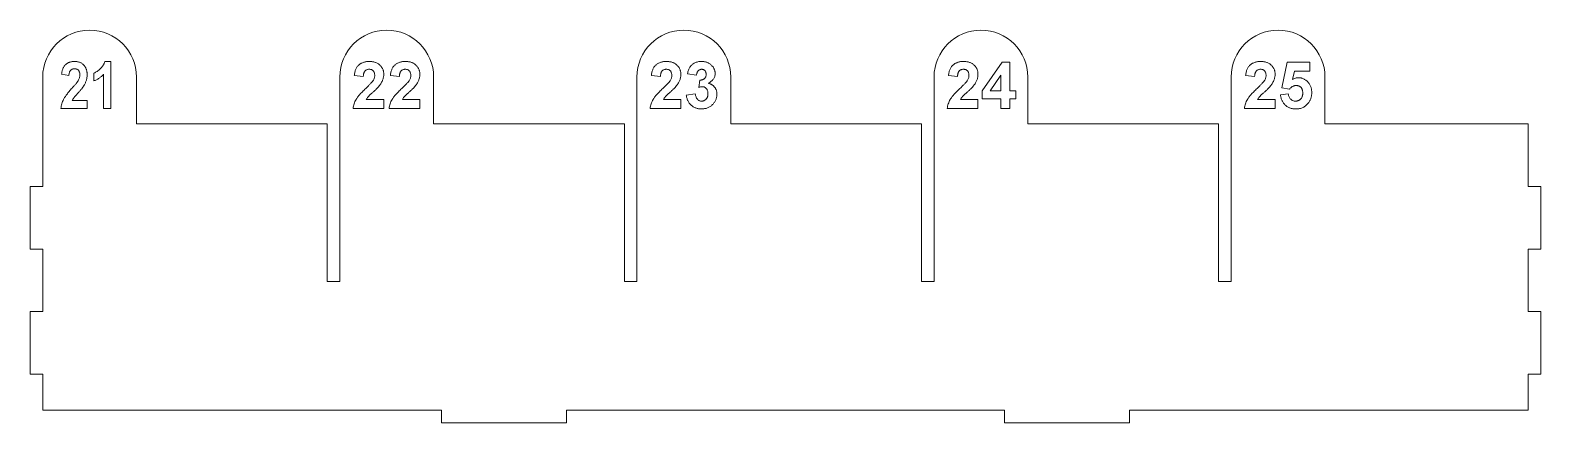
# Model space of a CAD drawing. Header units: millimetres. Extents: x -4 to 479, y 4 to 130.
import ezdxf

# ---------------------------------------------------------------- set-up
doc = ezdxf.new("R2010")
doc.units = ezdxf.units.MM

msp = doc.modelspace()

# ---------------------------------------------------------------- linework, layer by layer
at = {"color": 7, "linetype": 'Continuous', "lineweight": 15}
for p, q in [((16.36, 113.77), (16.36, 116.3)), ((19.9, 120), (21.82, 120)), ((21.82, 120), (21.82, 105)), ((209.04, 115.58), (206.15, 116.01)), ((300.38, 110.57), (306.73, 119.81)), ((306.73, 119.81), (309.23, 119.81)), ((309.23, 119.81), (309.23, 110.58)), ((396.15, 111.51), (397.88, 119.81)), ((397.88, 119.81), (405.19, 119.81)), ((400.2, 116.92), (399.61, 114.25)), ((405.19, 116.92), (400.2, 116.92)), ((405.19, 119.81), (405.19, 116.92)), ((0, 115), (0, 80)), ((8.38, 115.52), (6.04, 115.91)), ((19.48, 105), (19.48, 115.91)), ((30, 100), (30, 115)), ((95, 115), (95, 49.6)), ((102.5, 115.19), (99.62, 115.47)), ((114.04, 115.19), (111.15, 115.47)), ((125, 100), (125, 115)), ((190, 115), (190, 49.6)), ((197.5, 115.19), (194.62, 115.47)), ((209.81, 111.71), (210.08, 114.04)), ((220, 100), (220, 115)), ((285, 115), (285, 49.6)), ((292.5, 115.19), (289.62, 115.47)), ((306.35, 115.57), (302.91, 110.58)), ((306.35, 110.58), (306.35, 115.57)), ((315, 100), (315, 115)), ((380, 115), (380, 49.6)), ((387.5, 115.19), (384.62, 115.47)), ((398.67, 111.15), (396.15, 111.51)), ((410, 100), (410, 115)), ((9.44, 107.53), (14.22, 107.53)), ((14.22, 107.53), (14.22, 105)), ((103.46, 107.88), (109.04, 107.88)), ((109.04, 107.88), (109.04, 105)), ((115, 107.88), (120.58, 107.88)), ((120.58, 107.88), (120.58, 105)), ((198.46, 107.88), (204.04, 107.88)), ((204.04, 107.88), (204.04, 105)), ((205.77, 109.26), (208.65, 109.62)), ((293.46, 107.88), (299.04, 107.88)), ((299.04, 107.88), (299.04, 105)), ((300.38, 108.08), (300.38, 110.57)), ((306.35, 108.08), (300.38, 108.08)), ((302.91, 110.58), (306.35, 110.58)), ((306.35, 105), (306.35, 108.08)), ((309.23, 110.58), (311.15, 110.58)), ((311.15, 108.08), (309.23, 108.08)), ((309.23, 108.08), (309.23, 105)), ((311.15, 110.58), (311.15, 108.08)), ((388.46, 107.88), (394.04, 107.88)), ((394.04, 107.88), (394.04, 105)), ((395.77, 109.29), (398.27, 109.62)), ((14.22, 105), (5.84, 105)), ((21.82, 105), (19.48, 105)), ((109.04, 105), (99.23, 105)), ((120.58, 105), (110.77, 105)), ((204.04, 105), (194.23, 105)), ((299.04, 105), (289.23, 105)), ((309.23, 105), (306.35, 105)), ((394.04, 105), (384.23, 105)), ((91, 100), (30, 100)), ((91, 100), (91, 49.6)), ((186, 100), (125, 100)), ((186, 100), (186, 49.6)), ((281, 100), (220, 100)), ((281, 100), (281, 49.6)), ((376, 100), (315, 100)), ((376, 100), (376, 49.6)), ((475, 100), (410, 100)), ((475, 80), (475, 100)), ((-4, 80), (-4, 60)), ((0, 80), (-4, 80)), ((479, 80), (475, 80)), ((479, 60), (479, 80)), ((-4, 60), (0, 60)), ((0, 60), (0, 40)), ((475, 60), (479, 60)), ((475, 40), (475, 60)), ((91, 49.6), (95, 49.6)), ((186, 49.6), (190, 49.6)), ((281, 49.6), (285, 49.6)), ((376, 49.6), (380, 49.6)), ((-4, 40), (-4, 20)), ((0, 40), (-4, 40)), ((479, 40), (475, 40)), ((479, 20), (479, 40)), ((-4, 20), (0, 20)), ((0, 20), (0, 8.4)), ((475, 20), (479, 20)), ((475, 8.4), (475, 20)), ((127.5, 8.4), (0, 8.4)), ((127.5, 8.4), (127.5, 4.4)), ((167.5, 4.4), (167.5, 8.4)), ((307.5, 8.4), (167.5, 8.4)), ((307.5, 8.4), (307.5, 4.4)), ((475, 8.4), (347.5, 8.4)), ((347.5, 4.4), (347.5, 8.4)), ((127.5, 4.4), (167.5, 4.4)), ((307.5, 4.4), (347.5, 4.4))]:
    msp.add_line(p, q, dxfattribs=at)
for centre in [(15, 115), (110, 115), (205, 115), (300, 115), (395, 115)]:
    msp.add_arc(centre, 15, 0, 180, dxfattribs=at)
for points, knots in [([(6.04, 115.91), (6.06, 116.08), (6.1, 116.41), (6.2, 116.89), (6.32, 117.33), (6.47, 117.74), (6.64, 118.11), (6.85, 118.44), (7.07, 118.75), (7.34, 119.01), (7.62, 119.25), (7.93, 119.45), (8.26, 119.62), (8.61, 119.76), (8.98, 119.87), (9.38, 119.95), (9.8, 119.99), (10.08, 120), (10.23, 120)], [0, 0, 0, 0, 0.0785696, 0.1524158, 0.2221663, 0.2878932, 0.350116, 0.409842, 0.4674363, 0.5238385, 0.5795329, 0.6350939, 0.6915075, 0.7489429, 0.8077985, 0.8692756, 0.9331845, 1, 1, 1, 1]), ([(10.18, 117.66), (10.05, 117.66), (9.79, 117.65), (9.44, 117.54), (9.13, 117.37), (8.88, 117.13), (8.67, 116.82), (8.52, 116.44), (8.42, 116), (8.39, 115.69), (8.38, 115.52)], [0, 0, 0, 0, 0.12499, 0.239565, 0.348057, 0.455951, 0.571357, 0.697752, 0.839654, 1, 1, 1, 1]), ([(11.88, 115.68), (11.88, 115.83), (11.87, 116.13), (11.78, 116.53), (11.63, 116.88), (11.42, 117.17), (11.17, 117.39), (10.87, 117.55), (10.54, 117.65), (10.3, 117.66), (10.18, 117.66)], [0, 0, 0, 0, 0.155726, 0.2948, 0.419246, 0.536972, 0.650041, 0.761487, 0.877112, 1, 1, 1, 1]), ([(10.23, 120), (10.39, 120), (10.7, 119.99), (11.15, 119.93), (11.58, 119.83), (11.96, 119.69), (12.33, 119.52), (12.65, 119.29), (12.96, 119.04), (13.22, 118.74), (13.45, 118.42), (13.66, 118.08), (13.83, 117.74), (13.97, 117.38), (14.08, 117.01), (14.16, 116.62), (14.21, 116.23), (14.22, 115.97), (14.22, 115.83)], [0, 0, 0, 0, 0.074113, 0.143651, 0.210052, 0.273365, 0.334995, 0.395447, 0.455947, 0.517373, 0.57906, 0.639431, 0.698755, 0.757683, 0.817305, 0.877151, 0.937615, 1, 1, 1, 1]), ([(16.36, 116.3), (16.53, 116.37), (16.88, 116.53), (17.39, 116.84), (17.91, 117.23), (18.34, 117.61), (18.67, 117.94), (18.91, 118.2), (19.13, 118.48), (19.32, 118.77), (19.5, 119.06), (19.65, 119.36), (19.79, 119.68), (19.86, 119.89), (19.9, 120)], [0, 0, 0, 0, 0.104673, 0.217922, 0.340519, 0.473565, 0.542197, 0.609703, 0.675575, 0.741602, 0.806105, 0.870958, 0.935136, 1, 1, 1, 1]), ([(99.62, 115.47), (99.64, 115.67), (99.68, 116.05), (99.8, 116.59), (99.94, 117.09), (100.12, 117.55), (100.32, 117.96), (100.57, 118.34), (100.85, 118.66), (101.16, 118.95), (101.5, 119.2), (101.86, 119.41), (102.24, 119.59), (102.64, 119.74), (103.06, 119.86), (103.5, 119.94), (103.96, 119.99), (104.27, 120), (104.44, 120)], [0, 0, 0, 0, 0.0794357, 0.1540132, 0.2241415, 0.2899342, 0.3527323, 0.4127258, 0.4703027, 0.5271688, 0.5835023, 0.6399482, 0.696585, 0.7537269, 0.812707, 0.8729635, 0.9350349, 1, 1, 1, 1]), ([(104.38, 117.5), (104.24, 117.49), (103.99, 117.48), (103.63, 117.38), (103.32, 117.21), (103.09, 117.01), (102.94, 116.82), (102.84, 116.65), (102.75, 116.46), (102.67, 116.25), (102.61, 116.02), (102.56, 115.76), (102.52, 115.49), (102.51, 115.29), (102.5, 115.19)], [0, 0, 0, 0, 0.116899, 0.225824, 0.330086, 0.435451, 0.490307, 0.548244, 0.610767, 0.677675, 0.749189, 0.826859, 0.910112, 1, 1, 1, 1]), ([(106.15, 115.53), (106.15, 115.68), (106.14, 115.96), (106.05, 116.36), (105.9, 116.71), (105.69, 117), (105.43, 117.22), (105.12, 117.39), (104.76, 117.48), (104.51, 117.49), (104.38, 117.5)], [0, 0, 0, 0, 0.14914, 0.282162, 0.404656, 0.52111, 0.634416, 0.748796, 0.868711, 1, 1, 1, 1]), ([(104.44, 120), (104.61, 120), (104.95, 119.99), (105.45, 119.94), (105.91, 119.84), (106.35, 119.72), (106.76, 119.55), (107.14, 119.35), (107.49, 119.11), (107.81, 118.83), (108.1, 118.54), (108.35, 118.22), (108.56, 117.88), (108.74, 117.52), (108.87, 117.14), (108.97, 116.75), (109.03, 116.34), (109.04, 116.06), (109.04, 115.92)], [0, 0, 0, 0, 0.0756723, 0.1473813, 0.2160847, 0.281698, 0.3454599, 0.4074856, 0.4687313, 0.5297824, 0.5900329, 0.6485481, 0.7059535, 0.7631016, 0.8202894, 0.8784793, 0.9382261, 1, 1, 1, 1]), ([(111.15, 115.47), (111.18, 115.67), (111.22, 116.05), (111.33, 116.59), (111.48, 117.09), (111.66, 117.55), (111.86, 117.96), (112.11, 118.34), (112.39, 118.66), (112.7, 118.95), (113.04, 119.2), (113.4, 119.41), (113.78, 119.59), (114.18, 119.74), (114.6, 119.86), (115.04, 119.94), (115.5, 119.99), (115.81, 120), (115.97, 120)], [0, 0, 0, 0, 0.0794357, 0.1540132, 0.2241415, 0.2899342, 0.3527323, 0.4127258, 0.4703027, 0.5271688, 0.5835023, 0.6399482, 0.696585, 0.7537269, 0.812707, 0.8729635, 0.9350349, 1, 1, 1, 1]), ([(115.91, 117.5), (115.78, 117.49), (115.53, 117.48), (115.17, 117.38), (114.86, 117.21), (114.63, 117.01), (114.48, 116.82), (114.38, 116.65), (114.29, 116.46), (114.21, 116.25), (114.15, 116.02), (114.1, 115.76), (114.06, 115.49), (114.05, 115.29), (114.04, 115.19)], [0, 0, 0, 0, 0.116899, 0.225824, 0.330086, 0.435451, 0.490307, 0.548244, 0.610767, 0.677675, 0.749189, 0.826859, 0.910112, 1, 1, 1, 1]), ([(117.69, 115.53), (117.69, 115.68), (117.68, 115.96), (117.59, 116.36), (117.44, 116.71), (117.23, 117), (116.97, 117.22), (116.66, 117.39), (116.3, 117.48), (116.05, 117.49), (115.91, 117.5)], [0, 0, 0, 0, 0.14914, 0.282162, 0.404656, 0.52111, 0.634416, 0.748796, 0.868711, 1, 1, 1, 1]), ([(115.97, 120), (116.15, 120), (116.49, 119.99), (116.98, 119.94), (117.45, 119.84), (117.89, 119.72), (118.3, 119.55), (118.68, 119.35), (119.03, 119.11), (119.35, 118.83), (119.64, 118.54), (119.89, 118.22), (120.1, 117.88), (120.28, 117.52), (120.41, 117.14), (120.51, 116.75), (120.57, 116.34), (120.57, 116.06), (120.58, 115.92)], [0, 0, 0, 0, 0.0756723, 0.1473813, 0.2160847, 0.281698, 0.3454599, 0.4074856, 0.4687313, 0.5297824, 0.5900329, 0.6485481, 0.7059535, 0.7631016, 0.8202894, 0.8784793, 0.9382261, 1, 1, 1, 1]), ([(194.62, 115.47), (194.64, 115.67), (194.68, 116.05), (194.8, 116.59), (194.94, 117.09), (195.12, 117.55), (195.32, 117.96), (195.57, 118.34), (195.85, 118.66), (196.16, 118.95), (196.5, 119.2), (196.86, 119.41), (197.24, 119.59), (197.64, 119.74), (198.06, 119.86), (198.5, 119.94), (198.96, 119.99), (199.27, 120), (199.44, 120)], [0, 0, 0, 0, 0.079436, 0.154013, 0.224141, 0.289934, 0.352732, 0.412726, 0.470303, 0.527169, 0.583502, 0.639948, 0.696585, 0.753727, 0.812707, 0.872963, 0.935035, 1, 1, 1, 1]), ([(199.38, 117.5), (199.24, 117.49), (198.99, 117.48), (198.63, 117.38), (198.32, 117.21), (198.09, 117.01), (197.94, 116.82), (197.84, 116.65), (197.75, 116.46), (197.67, 116.25), (197.61, 116.02), (197.56, 115.76), (197.52, 115.49), (197.51, 115.29), (197.5, 115.19)], [0, 0, 0, 0, 0.116899, 0.2258237, 0.3300861, 0.4354515, 0.4903067, 0.5482441, 0.6107668, 0.6776751, 0.7491886, 0.8268587, 0.9101116, 1, 1, 1, 1]), ([(201.15, 115.53), (201.15, 115.68), (201.14, 115.96), (201.05, 116.36), (200.9, 116.71), (200.69, 117), (200.43, 117.22), (200.12, 117.39), (199.76, 117.48), (199.51, 117.49), (199.38, 117.5)], [0, 0, 0, 0, 0.14914, 0.282162, 0.404656, 0.52111, 0.634416, 0.748796, 0.868711, 1, 1, 1, 1]), ([(199.44, 120), (199.61, 120), (199.95, 119.99), (200.45, 119.94), (200.91, 119.84), (201.35, 119.72), (201.76, 119.55), (202.14, 119.35), (202.49, 119.11), (202.81, 118.83), (203.1, 118.54), (203.35, 118.22), (203.56, 117.88), (203.74, 117.52), (203.87, 117.14), (203.97, 116.75), (204.03, 116.34), (204.04, 116.06), (204.04, 115.92)], [0, 0, 0, 0, 0.075672, 0.147381, 0.216085, 0.281698, 0.34546, 0.407486, 0.468731, 0.529782, 0.590033, 0.648548, 0.705954, 0.763102, 0.820289, 0.878479, 0.938226, 1, 1, 1, 1]), ([(206.15, 116.01), (206.2, 116.23), (206.29, 116.65), (206.48, 117.24), (206.7, 117.76), (206.95, 118.22), (207.25, 118.62), (207.61, 118.97), (208.02, 119.28), (208.48, 119.54), (208.98, 119.74), (209.52, 119.9), (210.08, 119.98), (210.46, 119.99), (210.66, 120)], [0, 0, 0, 0, 0.101734, 0.194742, 0.279279, 0.356666, 0.430956, 0.50582, 0.5821, 0.661508, 0.743259, 0.826039, 0.911208, 1, 1, 1, 1]), ([(210.69, 117.5), (210.58, 117.49), (210.38, 117.48), (210.08, 117.38), (209.81, 117.23), (209.58, 117.01), (209.37, 116.73), (209.21, 116.4), (209.1, 116.01), (209.06, 115.72), (209.04, 115.58)], [0, 0, 0, 0, 0.111245, 0.218668, 0.328006, 0.442909, 0.565028, 0.695319, 0.839884, 1, 1, 1, 1]), ([(210.66, 120), (210.83, 120), (211.16, 119.99), (211.64, 119.92), (212.09, 119.82), (212.52, 119.67), (212.93, 119.48), (213.3, 119.25), (213.66, 118.97), (213.87, 118.76), (213.97, 118.65)], [0, 0, 0, 0, 0.137122, 0.267912, 0.393523, 0.516024, 0.636775, 0.75693, 0.877163, 1, 1, 1, 1]), ([(212.12, 115.9), (212.11, 116.02), (212.1, 116.24), (212.03, 116.55), (211.91, 116.83), (211.73, 117.07), (211.52, 117.26), (211.27, 117.4), (210.99, 117.49), (210.79, 117.5), (210.69, 117.5)], [0, 0, 0, 0, 0.143371, 0.274904, 0.399037, 0.519188, 0.636314, 0.752165, 0.871411, 1, 1, 1, 1]), ([(215, 116.15), (214.99, 115.99), (214.98, 115.68), (214.88, 115.21), (214.71, 114.78), (214.47, 114.37), (214.16, 113.98), (213.78, 113.63), (213.34, 113.29), (213.01, 113.1), (212.84, 113)], [0, 0, 0, 0, 0.119696, 0.235944, 0.350562, 0.467574, 0.588679, 0.716432, 0.853314, 1, 1, 1, 1]), ([(213.97, 118.65), (214.05, 118.56), (214.22, 118.38), (214.43, 118.09), (214.6, 117.79), (214.75, 117.48), (214.86, 117.16), (214.94, 116.83), (214.99, 116.5), (215, 116.27), (215, 116.15)], [0, 0, 0, 0, 0.133198, 0.26308, 0.387661, 0.511507, 0.632386, 0.753259, 0.876102, 1, 1, 1, 1]), ([(289.62, 115.47), (289.64, 115.67), (289.68, 116.05), (289.8, 116.59), (289.94, 117.09), (290.12, 117.55), (290.32, 117.96), (290.57, 118.34), (290.85, 118.66), (291.16, 118.95), (291.5, 119.2), (291.86, 119.41), (292.24, 119.59), (292.64, 119.74), (293.06, 119.86), (293.5, 119.94), (293.96, 119.99), (294.27, 120), (294.44, 120)], [0, 0, 0, 0, 0.079436, 0.154013, 0.224141, 0.289934, 0.352732, 0.412726, 0.470303, 0.527169, 0.583502, 0.639948, 0.696585, 0.753727, 0.812707, 0.872963, 0.935035, 1, 1, 1, 1]), ([(294.38, 117.5), (294.24, 117.49), (293.99, 117.48), (293.63, 117.38), (293.32, 117.21), (293.09, 117.01), (292.94, 116.82), (292.84, 116.65), (292.75, 116.46), (292.67, 116.25), (292.61, 116.02), (292.56, 115.76), (292.52, 115.49), (292.51, 115.29), (292.5, 115.19)], [0, 0, 0, 0, 0.116899, 0.225824, 0.330086, 0.435451, 0.490307, 0.548244, 0.610767, 0.677675, 0.749189, 0.826859, 0.910112, 1, 1, 1, 1]), ([(296.15, 115.53), (296.15, 115.68), (296.14, 115.96), (296.05, 116.36), (295.9, 116.71), (295.69, 117), (295.43, 117.22), (295.12, 117.39), (294.76, 117.48), (294.51, 117.49), (294.38, 117.5)], [0, 0, 0, 0, 0.14914, 0.282162, 0.404656, 0.52111, 0.634416, 0.748796, 0.868711, 1, 1, 1, 1]), ([(294.44, 120), (294.61, 120), (294.95, 119.99), (295.45, 119.94), (295.91, 119.84), (296.35, 119.72), (296.76, 119.55), (297.14, 119.35), (297.49, 119.11), (297.81, 118.83), (298.1, 118.54), (298.35, 118.22), (298.56, 117.88), (298.74, 117.52), (298.87, 117.14), (298.97, 116.75), (299.03, 116.34), (299.04, 116.06), (299.04, 115.92)], [0, 0, 0, 0, 0.075672, 0.147381, 0.216085, 0.281698, 0.34546, 0.407486, 0.468731, 0.529782, 0.590033, 0.648548, 0.705954, 0.763102, 0.820289, 0.878479, 0.938226, 1, 1, 1, 1]), ([(384.62, 115.47), (384.64, 115.67), (384.68, 116.05), (384.8, 116.59), (384.94, 117.09), (385.12, 117.55), (385.32, 117.96), (385.57, 118.34), (385.85, 118.66), (386.16, 118.95), (386.5, 119.2), (386.86, 119.41), (387.24, 119.59), (387.64, 119.74), (388.06, 119.86), (388.5, 119.94), (388.96, 119.99), (389.27, 120), (389.44, 120)], [0, 0, 0, 0, 0.079436, 0.154013, 0.224141, 0.289934, 0.352732, 0.412726, 0.470303, 0.527169, 0.583502, 0.639948, 0.696585, 0.753727, 0.812707, 0.872963, 0.935035, 1, 1, 1, 1]), ([(389.37, 117.5), (389.24, 117.49), (388.99, 117.48), (388.63, 117.38), (388.32, 117.21), (388.09, 117.01), (387.94, 116.82), (387.84, 116.65), (387.75, 116.46), (387.67, 116.25), (387.61, 116.02), (387.56, 115.76), (387.52, 115.49), (387.51, 115.29), (387.5, 115.19)], [0, 0, 0, 0, 0.116899, 0.225824, 0.330086, 0.435451, 0.490307, 0.548244, 0.610767, 0.677675, 0.749189, 0.826859, 0.910112, 1, 1, 1, 1]), ([(391.15, 115.53), (391.15, 115.68), (391.14, 115.96), (391.05, 116.36), (390.9, 116.71), (390.69, 117), (390.43, 117.22), (390.12, 117.39), (389.76, 117.48), (389.51, 117.49), (389.37, 117.5)], [0, 0, 0, 0, 0.14914, 0.282162, 0.404656, 0.52111, 0.634416, 0.748796, 0.868711, 1, 1, 1, 1]), ([(389.44, 120), (389.61, 120), (389.95, 119.99), (390.45, 119.94), (390.91, 119.84), (391.35, 119.72), (391.76, 119.55), (392.14, 119.35), (392.49, 119.11), (392.81, 118.83), (393.1, 118.54), (393.35, 118.22), (393.56, 117.88), (393.74, 117.52), (393.87, 117.14), (393.97, 116.75), (394.03, 116.34), (394.04, 116.06), (394.04, 115.92)], [0, 0, 0, 0, 0.075672, 0.147381, 0.216085, 0.281698, 0.34546, 0.407486, 0.468731, 0.529782, 0.590033, 0.648548, 0.705954, 0.763102, 0.820289, 0.878479, 0.938226, 1, 1, 1, 1]), ([(5.84, 105), (5.87, 105.25), (5.93, 105.75), (6.11, 106.48), (6.35, 107.19), (6.61, 107.77), (6.88, 108.24), (7.11, 108.63), (7.39, 109.04), (7.71, 109.47), (8.07, 109.93), (8.47, 110.42), (8.91, 110.93), (9.22, 111.28), (9.38, 111.46)], [0, 0, 0, 0, 0.1002236, 0.200175, 0.2998639, 0.4008684, 0.4545499, 0.5143828, 0.5800153, 0.651574, 0.7295439, 0.8133327, 0.9035607, 1, 1, 1, 1]), ([(9.38, 111.46), (9.51, 111.6), (9.75, 111.87), (10.09, 112.26), (10.39, 112.61), (10.66, 112.93), (10.88, 113.21), (11.07, 113.45), (11.22, 113.66), (11.3, 113.79), (11.34, 113.85)], [0, 0, 0, 0, 0.183234, 0.350543, 0.501199, 0.63395, 0.750093, 0.850434, 0.933683, 1, 1, 1, 1]), ([(11.34, 113.85), (11.42, 114), (11.58, 114.29), (11.75, 114.75), (11.86, 115.22), (11.88, 115.53), (11.88, 115.68)], [0, 0, 0, 0, 0.265072, 0.517426, 0.761377, 1, 1, 1, 1]), ([(14.22, 115.83), (14.22, 115.68), (14.21, 115.37), (14.16, 114.92), (14.08, 114.47), (13.97, 114.03), (13.82, 113.59), (13.64, 113.15), (13.43, 112.71), (13.22, 112.35), (13.03, 112.05), (12.86, 111.8), (12.67, 111.55), (12.46, 111.27), (12.23, 110.99), (11.97, 110.68), (11.7, 110.36), (11.5, 110.15), (11.4, 110.03)], [0, 0, 0, 0, 0.0695355, 0.1380491, 0.2067557, 0.2751842, 0.3446084, 0.4162313, 0.4899228, 0.5661907, 0.6069272, 0.6516092, 0.6996605, 0.7518555, 0.8081376, 0.8682454, 0.932195, 1, 1, 1, 1]), ([(19.48, 115.91), (19.37, 115.79), (19.14, 115.55), (18.78, 115.22), (18.41, 114.92), (18.03, 114.64), (17.63, 114.38), (17.22, 114.15), (16.8, 113.94), (16.51, 113.83), (16.36, 113.77)], [0, 0, 0, 0, 0.129185, 0.2562042, 0.382043, 0.5053841, 0.6299574, 0.7528488, 0.8762905, 1, 1, 1, 1]), ([(99.23, 105), (99.26, 105.25), (99.33, 105.74), (99.54, 106.46), (99.81, 107.16), (100.11, 107.73), (100.4, 108.19), (100.67, 108.57), (100.99, 108.97), (101.36, 109.4), (101.77, 109.86), (102.23, 110.34), (102.74, 110.85), (103.1, 111.2), (103.29, 111.38)], [0, 0, 0, 0, 0.096357, 0.192661, 0.289455, 0.388479, 0.441921, 0.501521, 0.567883, 0.640892, 0.720371, 0.806637, 0.900016, 1, 1, 1, 1]), ([(103.29, 111.38), (103.44, 111.52), (103.72, 111.79), (104.12, 112.18), (104.47, 112.54), (104.79, 112.86), (105.05, 113.14), (105.27, 113.39), (105.44, 113.6), (105.54, 113.74), (105.58, 113.8)], [0, 0, 0, 0, 0.18509, 0.352357, 0.50308, 0.637279, 0.752473, 0.851886, 0.934339, 1, 1, 1, 1]), ([(107.58, 112.16), (107.54, 112.1), (107.44, 111.98), (107.27, 111.79), (107.08, 111.58), (106.87, 111.35), (106.62, 111.11), (106.35, 110.85), (106.05, 110.58), (105.73, 110.29), (105.42, 110), (105.13, 109.74), (104.86, 109.5), (104.64, 109.28), (104.44, 109.09), (104.28, 108.93), (104.14, 108.79), (103.95, 108.58), (103.71, 108.29), (103.54, 108.02), (103.46, 107.88)], [0, 0, 0, 0, 0.036975, 0.079193, 0.126701, 0.179184, 0.237369, 0.300559, 0.369153, 0.443112, 0.516018, 0.582473, 0.642137, 0.69462, 0.740679, 0.779589, 0.812074, 0.837814, 0.922565, 1, 1, 1, 1]), ([(105.58, 113.8), (105.67, 113.94), (105.84, 114.22), (106.02, 114.66), (106.13, 115.1), (106.15, 115.39), (106.15, 115.53)], [0, 0, 0, 0, 0.272796, 0.526191, 0.766904, 1, 1, 1, 1]), ([(109.04, 115.92), (109.03, 115.76), (109.03, 115.43), (108.96, 114.95), (108.85, 114.48), (108.69, 114.03), (108.49, 113.57), (108.24, 113.1), (107.94, 112.63), (107.7, 112.32), (107.58, 112.16)], [0, 0, 0, 0, 0.119176, 0.236427, 0.352664, 0.469086, 0.589463, 0.717601, 0.854189, 1, 1, 1, 1]), ([(110.77, 105), (110.8, 105.25), (110.87, 105.74), (111.07, 106.46), (111.35, 107.16), (111.65, 107.73), (111.94, 108.19), (112.21, 108.57), (112.53, 108.97), (112.9, 109.4), (113.31, 109.86), (113.77, 110.34), (114.28, 110.85), (114.64, 111.2), (114.83, 111.38)], [0, 0, 0, 0, 0.096357, 0.192661, 0.289455, 0.388479, 0.441921, 0.501521, 0.567883, 0.640892, 0.720371, 0.806637, 0.900016, 1, 1, 1, 1]), ([(114.83, 111.38), (114.97, 111.52), (115.26, 111.79), (115.66, 112.18), (116.01, 112.54), (116.32, 112.86), (116.59, 113.14), (116.81, 113.39), (116.98, 113.6), (117.08, 113.74), (117.12, 113.8)], [0, 0, 0, 0, 0.18509, 0.352357, 0.50308, 0.637279, 0.752473, 0.851886, 0.934339, 1, 1, 1, 1]), ([(119.12, 112.16), (119.08, 112.1), (118.98, 111.98), (118.81, 111.79), (118.62, 111.58), (118.4, 111.35), (118.16, 111.11), (117.89, 110.85), (117.58, 110.58), (117.27, 110.29), (116.96, 110), (116.67, 109.74), (116.4, 109.5), (116.18, 109.28), (115.98, 109.09), (115.81, 108.93), (115.68, 108.79), (115.49, 108.58), (115.25, 108.29), (115.08, 108.02), (115, 107.88)], [0, 0, 0, 0, 0.036975, 0.079193, 0.126701, 0.179184, 0.237369, 0.300559, 0.369153, 0.443112, 0.516018, 0.582473, 0.642137, 0.69462, 0.740679, 0.779589, 0.812074, 0.837814, 0.922565, 1, 1, 1, 1]), ([(117.12, 113.8), (117.21, 113.94), (117.38, 114.22), (117.56, 114.66), (117.67, 115.1), (117.68, 115.39), (117.69, 115.53)], [0, 0, 0, 0, 0.272796, 0.526191, 0.766904, 1, 1, 1, 1]), ([(120.58, 115.92), (120.57, 115.76), (120.57, 115.43), (120.5, 114.95), (120.39, 114.48), (120.23, 114.03), (120.03, 113.57), (119.78, 113.1), (119.48, 112.63), (119.24, 112.32), (119.12, 112.16)], [0, 0, 0, 0, 0.119176, 0.236427, 0.352664, 0.469086, 0.589463, 0.717601, 0.854189, 1, 1, 1, 1]), ([(194.23, 105), (194.26, 105.25), (194.33, 105.74), (194.54, 106.46), (194.81, 107.16), (195.11, 107.73), (195.4, 108.19), (195.67, 108.57), (195.99, 108.97), (196.36, 109.4), (196.77, 109.86), (197.23, 110.34), (197.74, 110.85), (198.1, 111.2), (198.29, 111.38)], [0, 0, 0, 0, 0.096357, 0.192661, 0.289455, 0.388479, 0.441921, 0.501521, 0.567883, 0.640892, 0.720371, 0.806637, 0.900016, 1, 1, 1, 1]), ([(198.29, 111.38), (198.44, 111.52), (198.72, 111.79), (199.12, 112.18), (199.47, 112.54), (199.79, 112.86), (200.05, 113.14), (200.27, 113.39), (200.44, 113.6), (200.54, 113.74), (200.58, 113.8)], [0, 0, 0, 0, 0.18509, 0.352357, 0.50308, 0.637279, 0.752473, 0.851886, 0.934339, 1, 1, 1, 1]), ([(202.58, 112.16), (202.54, 112.1), (202.44, 111.98), (202.27, 111.79), (202.08, 111.58), (201.87, 111.35), (201.62, 111.11), (201.35, 110.85), (201.05, 110.58), (200.73, 110.29), (200.42, 110), (200.13, 109.74), (199.86, 109.5), (199.64, 109.28), (199.44, 109.09), (199.28, 108.93), (199.14, 108.79), (198.95, 108.58), (198.71, 108.29), (198.54, 108.02), (198.46, 107.88)], [0, 0, 0, 0, 0.036975, 0.079193, 0.126701, 0.179184, 0.237369, 0.300559, 0.369153, 0.443112, 0.516018, 0.582473, 0.642137, 0.69462, 0.740679, 0.779589, 0.812074, 0.837814, 0.922565, 1, 1, 1, 1]), ([(200.58, 113.8), (200.67, 113.94), (200.84, 114.22), (201.02, 114.66), (201.13, 115.1), (201.15, 115.39), (201.15, 115.53)], [0, 0, 0, 0, 0.272796, 0.526191, 0.766904, 1, 1, 1, 1]), ([(204.04, 115.92), (204.03, 115.76), (204.03, 115.43), (203.96, 114.95), (203.85, 114.48), (203.69, 114.03), (203.49, 113.57), (203.24, 113.1), (202.94, 112.63), (202.7, 112.32), (202.58, 112.16)], [0, 0, 0, 0, 0.119176, 0.236427, 0.352664, 0.469086, 0.589463, 0.717601, 0.854189, 1, 1, 1, 1]), ([(210.95, 111.92), (210.87, 111.92), (210.69, 111.92), (210.42, 111.87), (210.12, 111.8), (209.91, 111.74), (209.81, 111.71)], [0, 0, 0, 0, 0.213631, 0.452876, 0.713603, 1, 1, 1, 1]), ([(210.08, 114.04), (210.16, 114.04), (210.31, 114.03), (210.54, 114.05), (210.75, 114.09), (210.95, 114.14), (211.13, 114.21), (211.3, 114.3), (211.46, 114.4), (211.64, 114.56), (211.83, 114.8), (212, 115.13), (212.1, 115.5), (212.11, 115.77), (212.12, 115.9)], [0, 0, 0, 0, 0.076396, 0.148246, 0.217009, 0.281416, 0.343671, 0.402608, 0.461676, 0.519888, 0.635322, 0.75021, 0.870655, 1, 1, 1, 1]), ([(212.69, 109.68), (212.69, 109.85), (212.67, 110.16), (212.58, 110.6), (212.42, 110.99), (212.2, 111.32), (211.93, 111.59), (211.63, 111.79), (211.3, 111.9), (211.07, 111.92), (210.95, 111.92)], [0, 0, 0, 0, 0.155189, 0.29604, 0.426764, 0.551912, 0.670804, 0.780675, 0.889119, 1, 1, 1, 1]), ([(212.84, 113), (212.94, 112.98), (213.14, 112.93), (213.43, 112.83), (213.71, 112.7), (213.96, 112.57), (214.21, 112.4), (214.43, 112.22), (214.64, 112.01), (214.84, 111.78), (215.01, 111.54), (215.16, 111.29), (215.29, 111.02), (215.4, 110.74), (215.48, 110.44), (215.54, 110.14), (215.57, 109.82), (215.57, 109.6), (215.58, 109.5)], [0, 0, 0, 0, 0.064836, 0.127945, 0.189428, 0.250355, 0.310359, 0.37046, 0.431123, 0.492823, 0.554757, 0.616381, 0.677562, 0.739337, 0.801932, 0.86594, 0.932192, 1, 1, 1, 1]), ([(289.23, 105), (289.26, 105.25), (289.33, 105.74), (289.54, 106.46), (289.81, 107.16), (290.11, 107.73), (290.4, 108.19), (290.67, 108.57), (290.99, 108.97), (291.36, 109.4), (291.77, 109.86), (292.23, 110.34), (292.74, 110.85), (293.1, 111.2), (293.29, 111.38)], [0, 0, 0, 0, 0.096357, 0.192661, 0.289455, 0.388479, 0.441921, 0.501521, 0.567883, 0.640892, 0.720371, 0.806637, 0.900016, 1, 1, 1, 1]), ([(293.29, 111.38), (293.44, 111.52), (293.72, 111.79), (294.12, 112.18), (294.47, 112.54), (294.79, 112.86), (295.05, 113.14), (295.27, 113.39), (295.44, 113.6), (295.54, 113.74), (295.58, 113.8)], [0, 0, 0, 0, 0.1850901, 0.352357, 0.5030795, 0.6372795, 0.7524733, 0.8518858, 0.9343394, 1, 1, 1, 1]), ([(297.58, 112.16), (297.54, 112.1), (297.44, 111.98), (297.27, 111.79), (297.08, 111.58), (296.87, 111.35), (296.62, 111.11), (296.35, 110.85), (296.05, 110.58), (295.73, 110.29), (295.42, 110), (295.13, 109.74), (294.86, 109.5), (294.64, 109.28), (294.44, 109.09), (294.28, 108.93), (294.14, 108.79), (293.95, 108.58), (293.71, 108.29), (293.54, 108.02), (293.46, 107.88)], [0, 0, 0, 0, 0.0369753, 0.0791926, 0.1267009, 0.1791841, 0.2373686, 0.3005585, 0.3691531, 0.4431124, 0.5160184, 0.5824732, 0.6421368, 0.6946199, 0.7406794, 0.779589, 0.8120738, 0.8378141, 0.9225649, 1, 1, 1, 1]), ([(295.58, 113.8), (295.67, 113.94), (295.84, 114.22), (296.02, 114.66), (296.13, 115.1), (296.15, 115.39), (296.15, 115.53)], [0, 0, 0, 0, 0.272796, 0.526191, 0.766904, 1, 1, 1, 1]), ([(299.04, 115.92), (299.03, 115.76), (299.03, 115.43), (298.96, 114.95), (298.85, 114.48), (298.69, 114.03), (298.49, 113.57), (298.24, 113.1), (297.94, 112.63), (297.7, 112.32), (297.58, 112.16)], [0, 0, 0, 0, 0.119176, 0.236427, 0.352664, 0.469086, 0.589463, 0.717601, 0.854189, 1, 1, 1, 1]), ([(384.23, 105), (384.26, 105.25), (384.33, 105.74), (384.54, 106.46), (384.81, 107.16), (385.11, 107.73), (385.4, 108.19), (385.67, 108.57), (385.99, 108.97), (386.36, 109.4), (386.77, 109.86), (387.23, 110.34), (387.74, 110.85), (388.1, 111.2), (388.29, 111.38)], [0, 0, 0, 0, 0.096357, 0.192661, 0.289455, 0.388479, 0.441921, 0.501521, 0.567883, 0.640892, 0.720371, 0.806637, 0.900016, 1, 1, 1, 1]), ([(388.29, 111.38), (388.44, 111.52), (388.72, 111.79), (389.12, 112.18), (389.47, 112.54), (389.79, 112.86), (390.05, 113.14), (390.27, 113.39), (390.44, 113.6), (390.54, 113.74), (390.58, 113.8)], [0, 0, 0, 0, 0.1850901, 0.352357, 0.5030795, 0.6372795, 0.7524733, 0.8518858, 0.9343394, 1, 1, 1, 1]), ([(392.58, 112.16), (392.54, 112.1), (392.44, 111.98), (392.27, 111.79), (392.08, 111.58), (391.87, 111.35), (391.62, 111.11), (391.35, 110.85), (391.05, 110.58), (390.73, 110.29), (390.42, 110), (390.13, 109.74), (389.86, 109.5), (389.64, 109.28), (389.44, 109.09), (389.28, 108.93), (389.14, 108.79), (388.95, 108.58), (388.71, 108.29), (388.54, 108.02), (388.46, 107.88)], [0, 0, 0, 0, 0.0369753, 0.0791926, 0.1267009, 0.1791841, 0.2373686, 0.3005585, 0.3691531, 0.4431124, 0.5160184, 0.5824732, 0.6421368, 0.6946199, 0.7406794, 0.779589, 0.8120738, 0.8378141, 0.9225649, 1, 1, 1, 1]), ([(390.58, 113.8), (390.67, 113.94), (390.84, 114.22), (391.02, 114.66), (391.13, 115.1), (391.15, 115.39), (391.15, 115.53)], [0, 0, 0, 0, 0.272796, 0.526191, 0.766904, 1, 1, 1, 1]), ([(394.04, 115.92), (394.03, 115.76), (394.03, 115.43), (393.96, 114.95), (393.85, 114.48), (393.69, 114.03), (393.49, 113.57), (393.24, 113.1), (392.94, 112.63), (392.7, 112.32), (392.58, 112.16)], [0, 0, 0, 0, 0.119176, 0.236427, 0.352664, 0.469086, 0.589463, 0.717601, 0.854189, 1, 1, 1, 1]), ([(400.77, 112.31), (400.68, 112.3), (400.48, 112.3), (400.2, 112.24), (399.92, 112.15), (399.65, 112.02), (399.39, 111.86), (399.14, 111.66), (398.9, 111.42), (398.75, 111.25), (398.67, 111.15)], [0, 0, 0, 0, 0.116461, 0.232341, 0.348354, 0.467509, 0.590461, 0.718854, 0.855005, 1, 1, 1, 1]), ([(399.61, 114.25), (399.76, 114.33), (400.05, 114.5), (400.52, 114.67), (400.99, 114.79), (401.3, 114.8), (401.46, 114.81)], [0, 0, 0, 0, 0.265013, 0.516088, 0.759917, 1, 1, 1, 1]), ([(402.88, 109.88), (402.88, 109.98), (402.88, 110.17), (402.85, 110.45), (402.81, 110.7), (402.74, 110.94), (402.66, 111.16), (402.56, 111.36), (402.44, 111.54), (402.3, 111.7), (402.15, 111.84), (401.99, 111.97), (401.81, 112.07), (401.63, 112.16), (401.43, 112.23), (401.22, 112.27), (401, 112.3), (400.85, 112.31), (400.77, 112.31)], [0, 0, 0, 0, 0.0807635, 0.1560888, 0.2271879, 0.2947389, 0.3588525, 0.4200087, 0.4789559, 0.536764, 0.5938932, 0.6497432, 0.7055446, 0.7611815, 0.8184886, 0.8766537, 0.9373476, 1, 1, 1, 1]), ([(401.46, 114.81), (401.61, 114.8), (401.9, 114.8), (402.33, 114.73), (402.74, 114.63), (403.13, 114.48), (403.5, 114.28), (403.86, 114.05), (404.2, 113.77), (404.52, 113.46), (404.82, 113.11), (405.07, 112.73), (405.29, 112.33), (405.47, 111.9), (405.6, 111.45), (405.7, 110.97), (405.76, 110.47), (405.76, 110.12), (405.77, 109.95)], [0, 0, 0, 0, 0.060901, 0.120302, 0.178015, 0.235506, 0.29362, 0.351928, 0.412228, 0.474265, 0.537423, 0.599745, 0.66233, 0.725963, 0.79077, 0.857969, 0.927523, 1, 1, 1, 1]), ([(11.4, 110.03), (11.31, 109.93), (11.13, 109.74), (10.88, 109.46), (10.66, 109.2), (10.46, 108.98), (10.29, 108.78), (10.15, 108.61), (10.03, 108.46), (9.86, 108.25), (9.66, 107.95), (9.51, 107.67), (9.44, 107.53)], [0, 0, 0, 0, 0.129704, 0.247283, 0.353458, 0.447428, 0.529283, 0.599034, 0.657443, 0.703634, 0.857384, 1, 1, 1, 1]), ([(210.62, 104.81), (210.46, 104.81), (210.14, 104.82), (209.67, 104.88), (209.22, 104.97), (208.79, 105.11), (208.38, 105.28), (208, 105.5), (207.63, 105.75), (207.29, 106.04), (206.98, 106.35), (206.71, 106.7), (206.46, 107.07), (206.25, 107.46), (206.07, 107.88), (205.94, 108.32), (205.83, 108.78), (205.79, 109.1), (205.77, 109.26)], [0, 0, 0, 0, 0.067346, 0.132282, 0.195205, 0.256708, 0.317212, 0.377286, 0.437869, 0.499088, 0.560401, 0.621207, 0.68167, 0.742631, 0.804437, 0.867639, 0.932442, 1, 1, 1, 1]), ([(208.65, 109.62), (208.68, 109.44), (208.73, 109.1), (208.87, 108.64), (209.07, 108.23), (209.32, 107.9), (209.62, 107.63), (209.94, 107.44), (210.3, 107.33), (210.55, 107.31), (210.68, 107.31)], [0, 0, 0, 0, 0.1582899, 0.3004565, 0.4309053, 0.5536135, 0.6685454, 0.778953, 0.886902, 1, 1, 1, 1]), ([(215.58, 109.5), (215.57, 109.34), (215.57, 109.02), (215.49, 108.56), (215.38, 108.12), (215.23, 107.69), (215.03, 107.28), (214.78, 106.89), (214.49, 106.52), (214.16, 106.17), (213.8, 105.85), (213.41, 105.57), (213, 105.34), (212.56, 105.14), (212.11, 104.99), (211.63, 104.89), (211.13, 104.82), (210.79, 104.81), (210.62, 104.81)], [0, 0, 0, 0, 0.062908, 0.124062, 0.183978, 0.243243, 0.302814, 0.363021, 0.424693, 0.48844, 0.552581, 0.614887, 0.677396, 0.739321, 0.802192, 0.865771, 0.931959, 1, 1, 1, 1]), ([(210.68, 107.31), (210.75, 107.31), (210.89, 107.31), (211.09, 107.34), (211.28, 107.39), (211.47, 107.47), (211.64, 107.56), (211.81, 107.67), (211.97, 107.8), (212.12, 107.95), (212.25, 108.12), (212.37, 108.3), (212.47, 108.49), (212.55, 108.71), (212.62, 108.93), (212.66, 109.17), (212.69, 109.42), (212.69, 109.6), (212.69, 109.68)], [0, 0, 0, 0, 0.0594851, 0.1178306, 0.1748645, 0.2313233, 0.2875649, 0.3441811, 0.4028499, 0.4637522, 0.5256273, 0.5872621, 0.6504422, 0.7150618, 0.7821428, 0.8514003, 0.9241626, 1, 1, 1, 1]), ([(400.68, 104.81), (400.51, 104.81), (400.18, 104.82), (399.7, 104.88), (399.24, 104.97), (398.81, 105.1), (398.4, 105.28), (398.01, 105.48), (397.65, 105.73), (397.31, 106.02), (397.01, 106.33), (396.73, 106.68), (396.49, 107.05), (396.28, 107.45), (396.1, 107.87), (395.96, 108.32), (395.84, 108.8), (395.79, 109.12), (395.77, 109.29)], [0, 0, 0, 0, 0.068682, 0.134105, 0.197568, 0.258695, 0.318942, 0.378353, 0.437733, 0.497736, 0.558122, 0.617717, 0.677888, 0.738932, 0.801002, 0.864959, 0.931352, 1, 1, 1, 1]), ([(398.27, 109.62), (398.3, 109.45), (398.35, 109.12), (398.52, 108.66), (398.75, 108.26), (399.04, 107.92), (399.38, 107.65), (399.75, 107.45), (400.15, 107.33), (400.42, 107.31), (400.56, 107.31)], [0, 0, 0, 0, 0.144356, 0.277981, 0.405676, 0.531791, 0.654121, 0.769534, 0.88397, 1, 1, 1, 1]), ([(400.56, 107.31), (400.64, 107.31), (400.8, 107.31), (401.03, 107.34), (401.25, 107.39), (401.46, 107.46), (401.66, 107.55), (401.86, 107.67), (402.04, 107.8), (402.21, 107.95), (402.37, 108.12), (402.51, 108.31), (402.63, 108.52), (402.72, 108.76), (402.79, 109.01), (402.85, 109.28), (402.88, 109.58), (402.88, 109.78), (402.88, 109.88)], [0, 0, 0, 0, 0.061329, 0.120053, 0.178219, 0.234665, 0.290903, 0.347536, 0.404085, 0.462749, 0.522375, 0.582311, 0.643697, 0.707576, 0.774502, 0.845566, 0.920269, 1, 1, 1, 1]), ([(404.71, 106.74), (404.58, 106.58), (404.34, 106.28), (403.92, 105.89), (403.47, 105.55), (402.98, 105.28), (402.45, 105.07), (401.89, 104.92), (401.3, 104.82), (400.89, 104.81), (400.68, 104.81)], [0, 0, 0, 0, 0.127265, 0.250473, 0.370918, 0.490352, 0.612039, 0.736128, 0.86516, 1, 1, 1, 1]), ([(405.77, 109.95), (405.77, 109.8), (405.76, 109.51), (405.71, 109.07), (405.62, 108.65), (405.51, 108.24), (405.36, 107.85), (405.18, 107.46), (404.96, 107.09), (404.79, 106.86), (404.71, 106.74)], [0, 0, 0, 0, 0.128441, 0.254929, 0.378716, 0.501994, 0.624407, 0.748194, 0.87262, 1, 1, 1, 1])]:
    msp.add_open_spline(points, degree=3, knots=knots, dxfattribs=at)

doc.saveas('drawing.dxf')
